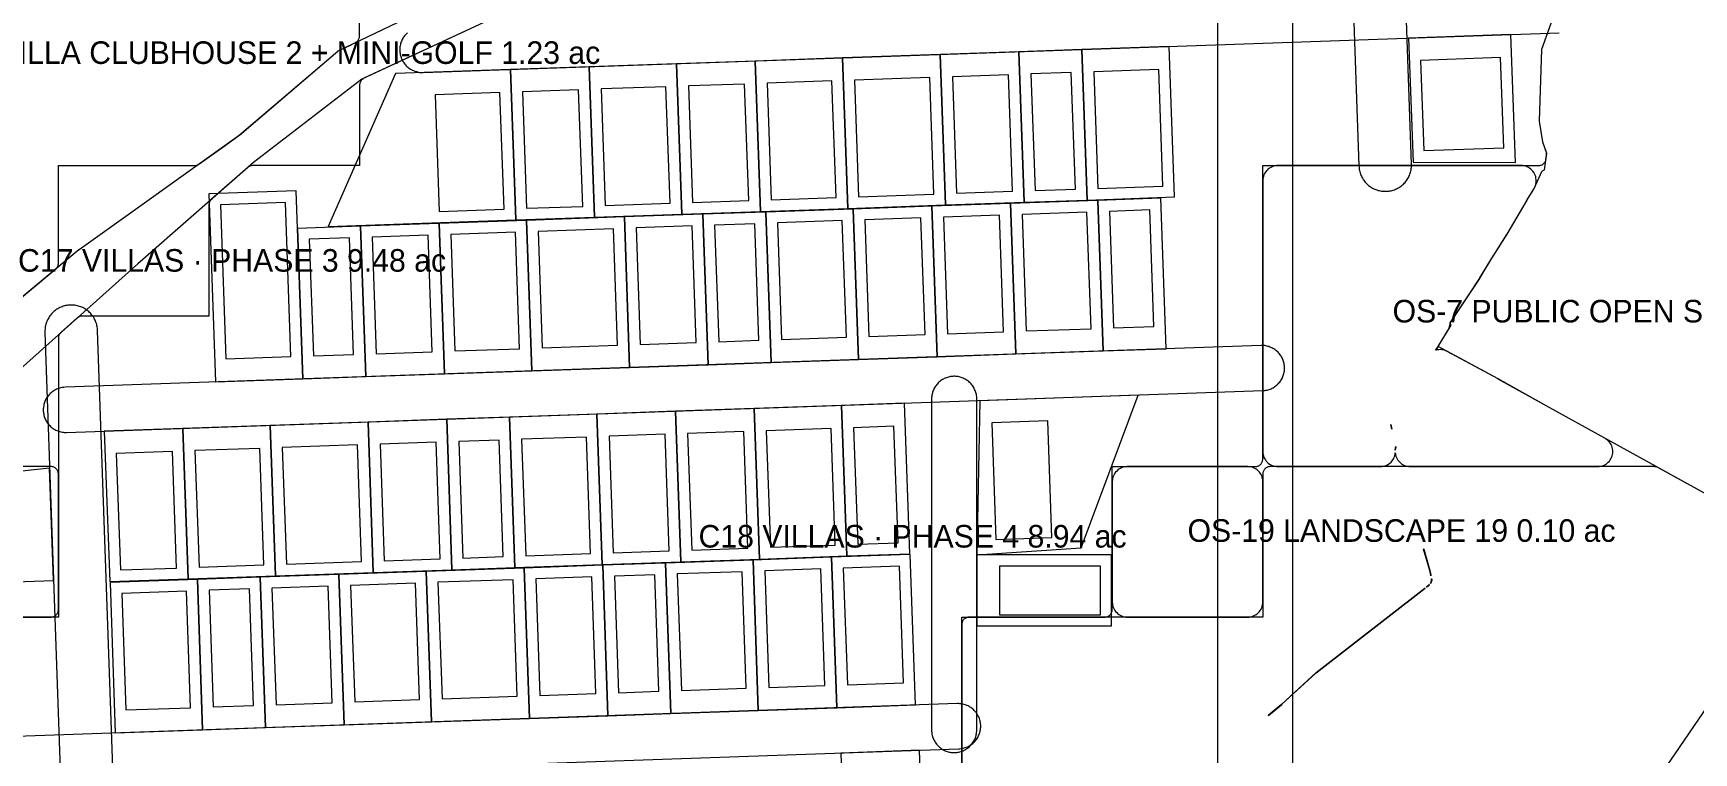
# Model space of a CAD drawing. Extents: x 32 to 940, y -21 to 684.
# Drawn here: x 516.7 to 737.3, y 172 to 267.6 of the extents above; entities that cross this region are included whole.
import ezdxf

# ---------------------------------------------------------------- set-up
doc = ezdxf.new("R2010")
doc.units = 0
for name, color, linetype, lineweight in [('BUILDING-APARTMENTS', 1, 'Continuous', 0), ('GREEN-LANDSCAPE', 3, 'Continuous', 0), ('GREEN-RC', 3, 'Continuous', 0), ('PLOT', 4, 'Continuous', 0), ('ROAD-PRIMARY', 1, 'Continuous', 0), ('ROAD-SECONDARY', 1, 'Continuous', 0), ('ROAD-TERTIARY', 7, 'Continuous', 0), ('SITE-BOUNDARY', 7, 'Continuous', 0), ('TEXT-ZONE', 7, 'Continuous', 0), ('VILLA-HOUSE', 7, 'Continuous', 0), ('ZONE-APARTMENTS', 1, 'Continuous', 0), ('ZONE-CLUBHOUSE', 4, 'Continuous', 0), ('ZONE-VILLAS', 2, 'Continuous', 0)]:
    doc.layers.add(name, color=color, linetype=linetype, lineweight=lineweight)

msp = doc.modelspace()

# ---------------------------------------------------------------- linework, layer by layer
at = {"layer": 'BUILDING-APARTMENTS'}
msp.add_lwpolyline([(768.16, 135.67), (728.58, 162.74), (746.62, 189.13), (786.2, 162.06)], close=True, dxfattribs=at)
at = {"layer": 'GREEN-LANDSCAPE'}
msp.add_lwpolyline([(660, 192), (660.01, 191.8), (660.04, 191.61), (660.09, 191.42), (660.15, 191.23), (660.24, 191.06), (660.34, 190.89), (660.45, 190.73), (660.59, 190.59), (660.73, 190.45), (660.89, 190.34), (661.06, 190.24), (661.23, 190.15), (661.42, 190.09), (661.61, 190.04), (661.8, 190.01), (662, 190), (678, 190), (678.2, 190.01), (678.39, 190.04), (678.58, 190.09), (678.77, 190.15), (678.94, 190.24), (679.11, 190.34), (679.27, 190.45), (679.41, 190.59), (679.55, 190.73), (679.66, 190.89), (679.76, 191.06), (679.85, 191.23), (679.91, 191.42), (679.96, 191.61), (679.99, 191.8), (680, 192), (680, 208), (679.99, 208.2), (679.96, 208.39), (679.91, 208.58), (679.85, 208.77), (679.76, 208.94), (679.66, 209.11), (679.55, 209.27), (679.41, 209.41), (679.27, 209.55), (679.11, 209.66), (678.94, 209.76), (678.77, 209.85), (678.58, 209.91), (678.39, 209.96), (678.2, 209.99), (678, 210), (662, 210), (661.8, 209.99), (661.61, 209.96), (661.42, 209.91), (661.23, 209.85), (661.06, 209.76), (660.89, 209.66), (660.73, 209.55), (660.59, 209.41), (660.45, 209.27), (660.34, 209.11), (660.24, 208.94), (660.15, 208.77), (660.09, 208.58), (660.04, 208.39), (660.01, 208.2), (660, 208)], close=True, dxfattribs=at)
at = {"layer": 'GREEN-RC'}
for points in [[(680, 212), (680.01, 211.8), (680.04, 211.61), (680.09, 211.42), (680.15, 211.23), (680.24, 211.06), (680.34, 210.89), (680.45, 210.73), (680.59, 210.59), (680.73, 210.45), (680.89, 210.34), (681.06, 210.24), (681.23, 210.15), (681.42, 210.09), (681.61, 210.04), (681.8, 210.01), (682, 210), (695.61, 210), (695.81, 210.01), (696.01, 210.04), (696.2, 210.09), (696.39, 210.16), (696.57, 210.24), (696.74, 210.35), (696.89, 210.46), (697.04, 210.6), (697.17, 210.75), (697.29, 210.91), (697.39, 211.08), (697.47, 211.26), (697.53, 211.45), (697.58, 211.64), (697.6, 211.82), (697.61, 211.76), (697.64, 211.57), (697.69, 211.38), (697.76, 211.2), (697.84, 211.03), (697.94, 210.87), (698.06, 210.71), (698.19, 210.57), (698.34, 210.44), (698.49, 210.33), (698.66, 210.23), (698.84, 210.15), (699.02, 210.08), (699.21, 210.04), (699.4, 210.01), (699.59, 210), (724.49, 210), (724.69, 210.01), (724.88, 210.04), (725.07, 210.09), (725.26, 210.15), (725.43, 210.23), (725.6, 210.33), (725.76, 210.45), (725.9, 210.58), (726.04, 210.72), (726.15, 210.88), (726.25, 211.05), (726.34, 211.22), (726.4, 211.41), (726.45, 211.6), (726.48, 211.79), (726.49, 211.98), (726.49, 212.18), (726.46, 212.37), (726.41, 212.56), (726.35, 212.75), (726.27, 212.92), (726.17, 213.09), (726.06, 213.25), (725.93, 213.4), (725.78, 213.53), (725.63, 213.65), (725.46, 213.75), (725.43, 213.77), (717.74, 218.02), (717.74, 218.02), (717.74, 218.02), (711.27, 221.63), (711.25, 221.64), (704.51, 225.3), (704.33, 225.39), (704.15, 225.45), (703.96, 225.5), (703.77, 225.53), (703.57, 225.54), (703.38, 225.53), (703.18, 225.51), (702.99, 225.46), (702.98, 225.46), (703, 225.5), (702.98, 225.45), (703, 225.5), (703.29, 225.96), (703.29, 225.96), (704.59, 228.09), (704.68, 228.26), (704.75, 228.43), (704.81, 228.6), (704.85, 228.78), (704.88, 228.96), (704.88, 229), (704.88, 229.06), (704.88, 229.07), (704.89, 229.08), (704.9, 229.1), (708.81, 235.01), (708.85, 235.08), (710.65, 238.05), (710.66, 238.05), (710.66, 238.05), (710.66, 238.05), (710.67, 238.07), (710.67, 238.07), (710.67, 238.08), (710.68, 238.08), (712.43, 240.83), (712.46, 240.9), (715.11, 245.41), (715.11, 245.42), (715.11, 245.42), (715.11, 245.42), (715.12, 245.44), (715.13, 245.44), (715.13, 245.44), (715.13, 245.44), (715.93, 246.75), (716.04, 246.96), (716.13, 247.16), (716.21, 247.34), (716.27, 247.54), (716.3, 247.73), (716.32, 247.93), (716.32, 248.13), (716.29, 248.33), (716.25, 248.53), (716.19, 248.72), (716.1, 248.9), (716.01, 249.08), (715.89, 249.24), (715.76, 249.39), (715.61, 249.53), (715.45, 249.65), (715.28, 249.75), (715.1, 249.84), (714.91, 249.91), (714.72, 249.96), (714.52, 249.99), (714.32, 250), (682, 250), (681.8, 249.99), (681.61, 249.96), (681.42, 249.91), (681.23, 249.85), (681.06, 249.76), (680.89, 249.66), (680.73, 249.55), (680.59, 249.41), (680.45, 249.27), (680.34, 249.11), (680.24, 248.94), (680.15, 248.77), (680.09, 248.58), (680.04, 248.39), (680.01, 248.2), (680, 248)], [(697.02, 215.59), (697.12, 214.99), (697.12, 214.99), (697.02, 215.59)], [(697.12, 214.96), (697.13, 214.96), (697.12, 214.96)], [(697.6, 212.21), (697.6, 212.21), (697.6, 212.23), (697.67, 212.6), (697.67, 212.65), (697.67, 212.65), (697.62, 212.34), (697.6, 212.18), (697.6, 212.21), (697.6, 212.23)]]:
    msp.add_lwpolyline(points, close=True, dxfattribs=at)
at = {"layer": 'PLOT'}
for points in [[(699.37, 266.93), (699.99, 250.44), (713.57, 250.41), (712.97, 267.4)], [(637.15, 264.75), (624.16, 264.3), (624.85, 244.31), (637.85, 244.77)], [(647.6, 265.12), (637.15, 264.75), (637.85, 244.77), (648.3, 245.13)], [(655.96, 265.41), (647.6, 265.12), (648.3, 245.13), (656.65, 245.42)], [(667.56, 265.81), (655.96, 265.41), (656.65, 245.42), (668.26, 245.83)], [(580.05, 262.76), (564.77, 262.23), (555.83, 241.9), (580.75, 242.77)], [(590.5, 263.12), (580.05, 262.76), (580.75, 242.77), (591.2, 243.14)], [(602.11, 263.53), (590.5, 263.12), (591.2, 243.14), (602.8, 243.54)], [(612.55, 263.89), (602.11, 263.53), (602.8, 243.54), (613.25, 243.91)], [(624.16, 264.3), (612.55, 263.89), (613.25, 243.91), (624.85, 244.31)], [(540.87, 221.26), (552.47, 221.66), (551.6, 246.65), (539.99, 246.24)], [(636.73, 224.6), (647.17, 224.97), (646.48, 244.96), (636.03, 244.59)], [(647.17, 224.97), (658.78, 225.37), (658.08, 245.36), (646.48, 244.96)], [(658.78, 225.37), (667.14, 225.67), (666.44, 245.65), (658.08, 245.36)], [(571.27, 222.32), (582.88, 222.72), (582.18, 242.71), (570.57, 242.31)], [(582.88, 222.72), (595.88, 223.18), (595.18, 243.17), (582.18, 242.71)], [(595.88, 223.18), (606.32, 223.54), (605.62, 243.53), (595.18, 243.17)], [(606.32, 223.54), (614.68, 223.83), (613.98, 243.82), (605.62, 243.53)], [(614.68, 223.83), (626.28, 224.24), (625.59, 244.23), (613.98, 243.82)], [(626.28, 224.24), (636.73, 224.6), (636.03, 244.59), (625.59, 244.23)], [(552.47, 221.66), (560.83, 221.95), (560.13, 241.94), (551.77, 241.65)], [(560.83, 221.95), (571.27, 222.32), (570.57, 242.31), (560.13, 241.94)], [(632.39, 218.41), (624.04, 218.12), (624.74, 198.13), (633.09, 198.42)], [(642.02, 198.27), (655.89, 199.22), (663.46, 219.49), (642.39, 218.76)], [(571.58, 216.29), (561.14, 215.92), (561.83, 195.93), (572.28, 196.3)], [(579.94, 216.58), (571.58, 216.29), (572.28, 196.3), (580.63, 196.59)], [(591.54, 216.98), (579.94, 216.58), (580.63, 196.59), (592.24, 196.99)], [(601.99, 217.35), (591.54, 216.98), (592.24, 196.99), (602.69, 197.36)], [(612.43, 217.71), (601.99, 217.35), (602.69, 197.36), (613.13, 197.72)], [(624.04, 218.12), (612.43, 217.71), (613.13, 197.72), (624.74, 198.13)], [(526.09, 214.7), (526.83, 194.71), (537.23, 195.07), (536.53, 215.06)], [(548.14, 215.47), (536.53, 215.06), (537.23, 195.07), (548.83, 195.48)], [(561.14, 215.92), (548.14, 215.47), (548.83, 195.48), (561.83, 195.93)], [(519.34, 194.87), (518.82, 209.81), (496.89, 207.39), (484.86, 193.66)], [(569.57, 176.08), (582.57, 176.53), (581.87, 196.52), (568.87, 196.07)], [(582.57, 176.53), (593.01, 176.9), (592.32, 196.89), (581.87, 196.52)], [(593.01, 176.9), (601.37, 177.19), (600.67, 197.18), (592.32, 196.89)], [(601.37, 177.19), (612.98, 177.6), (612.28, 197.58), (600.67, 197.18)], [(612.98, 177.6), (623.42, 177.96), (622.72, 197.95), (612.28, 197.58)], [(623.42, 177.96), (633.87, 178.33), (633.17, 198.31), (622.72, 197.95)], [(642.02, 198.27), (642.02, 188.82), (659.92, 188.82), (659.92, 198.27)], [(527.56, 174.61), (539.16, 175.02), (538.46, 195.01), (526.86, 194.6)], [(539.16, 175.02), (547.52, 175.31), (546.82, 195.3), (538.46, 195.01)], [(547.52, 175.31), (557.96, 175.68), (557.27, 195.66), (546.82, 195.3)], [(557.96, 175.68), (569.57, 176.08), (568.87, 196.07), (557.27, 195.66)], [(634.37, 172.3), (623.93, 171.93), (624.7, 149.95), (635.14, 150.31)]]:
    msp.add_lwpolyline(points, close=True, dxfattribs=at)
at = {"layer": 'ROAD-PRIMARY'}
for points in [[(674, 311), (674, 161.07)], [(684, 160.93), (684, 311)]]:
    msp.add_lwpolyline(points, dxfattribs=at)
at = {"layer": 'ROAD-SECONDARY'}
for points in [[(687.88, 389.87), (692.77, 249.96), (692.78, 249.8), (692.79, 249.64), (692.82, 249.49), (692.85, 249.33), (692.88, 249.18), (692.93, 249.03), (692.98, 248.88), (693.04, 248.73), (693.1, 248.59), (693.17, 248.44), (693.25, 248.31), (693.33, 248.17), (693.42, 248.04), (693.51, 247.92), (693.61, 247.8), (693.72, 247.68), (693.83, 247.57), (693.94, 247.46), (694.06, 247.36), (694.19, 247.26), (694.32, 247.17), (694.45, 247.09), (694.59, 247.01), (694.73, 246.93), (694.87, 246.87), (695.01, 246.81), (695.16, 246.76), (695.31, 246.71), (695.47, 246.67), (695.62, 246.64), (695.78, 246.61), (695.93, 246.59), (696.09, 246.58), (696.25, 246.58), (696.4, 246.58), (696.56, 246.59), (696.72, 246.61), (696.87, 246.63), (697.03, 246.66), (697.18, 246.7), (697.33, 246.74), (697.48, 246.79), (697.63, 246.85), (697.77, 246.92), (697.91, 246.99), (698.05, 247.06), (698.18, 247.15), (698.31, 247.24), (698.44, 247.33), (698.56, 247.43), (698.68, 247.54), (698.79, 247.65), (698.89, 247.76), (699, 247.89), (699.09, 248.01), (699.18, 248.14), (699.27, 248.27), (699.35, 248.41), (699.42, 248.55), (699.48, 248.69), (699.54, 248.84), (699.59, 248.99), (699.64, 249.14), (699.68, 249.29), (699.71, 249.45), (699.73, 249.6), (699.75, 249.76), (699.76, 249.91), (699.77, 250.07), (699.76, 250.2), (694.88, 390.11)], [(531.21, 56.2), (525.2, 228.09), (525.2, 228.25), (525.18, 228.41), (525.16, 228.56), (525.12, 228.72), (525.09, 228.87), (525.04, 229.02), (524.99, 229.17), (524.94, 229.32), (524.87, 229.46), (524.8, 229.6), (524.73, 229.74), (524.64, 229.88), (524.55, 230.01), (524.46, 230.13), (524.36, 230.25), (524.25, 230.37), (524.14, 230.48), (524.03, 230.59), (523.91, 230.69), (523.78, 230.79), (523.66, 230.88), (523.52, 230.96), (523.39, 231.04), (523.25, 231.12), (523.1, 231.18), (522.96, 231.24), (522.81, 231.29), (522.66, 231.34), (522.51, 231.38), (522.35, 231.41), (522.2, 231.44), (522.04, 231.46), (521.88, 231.47), (521.73, 231.47), (521.57, 231.47), (521.41, 231.46), (521.25, 231.44), (521.1, 231.42), (520.95, 231.39), (520.79, 231.35), (520.64, 231.31), (520.49, 231.25), (520.35, 231.2), (520.2, 231.13), (520.06, 231.06), (519.92, 230.98), (519.79, 230.9), (519.66, 230.81), (519.53, 230.72), (519.41, 230.62), (519.3, 230.51), (519.18, 230.4), (519.08, 230.28), (518.98, 230.16), (518.88, 230.04), (518.79, 229.91), (518.71, 229.78), (518.63, 229.64), (518.56, 229.5), (518.49, 229.36), (518.43, 229.21), (518.38, 229.06), (518.33, 228.91), (518.29, 228.76), (518.26, 228.6), (518.24, 228.45), (518.22, 228.29), (518.21, 228.13), (518.21, 227.98), (518.21, 227.85), (524.21, 55.95)]]:
    msp.add_lwpolyline(points, dxfattribs=at)
at = {"layer": 'ROAD-TERTIARY'}
for points in [[(566.39, 267.65), (566.28, 267.55), (566.18, 267.45), (566.08, 267.34), (565.99, 267.23), (565.9, 267.12), (565.82, 267), (565.75, 266.88), (565.68, 266.75), (565.61, 266.62), (565.56, 266.49), (565.51, 266.35), (565.46, 266.21), (565.43, 266.07), (565.4, 265.93), (565.37, 265.79), (565.36, 265.65), (565.35, 265.5), (565.34, 265.36), (565.35, 265.21), (565.36, 265.07), (565.38, 264.93), (565.4, 264.78), (565.43, 264.64), (565.47, 264.5), (565.52, 264.37), (565.57, 264.23), (565.63, 264.1), (565.69, 263.97), (565.76, 263.84), (565.84, 263.72), (565.92, 263.6), (566.01, 263.49), (566.1, 263.38), (566.2, 263.27), (566.3, 263.17), (566.41, 263.08), (566.52, 262.99), (566.64, 262.9), (566.76, 262.82), (566.89, 262.75), (567.01, 262.68), (567.15, 262.62), (567.28, 262.57), (567.42, 262.52), (567.55, 262.48), (567.7, 262.44), (567.84, 262.42), (567.98, 262.39), (568.12, 262.38), (568.27, 262.37), (568.41, 262.37), (568.45, 262.37), (719.36, 267.64)], [(414.76, 164.65), (639.63, 172.5), (639.77, 172.51), (639.91, 172.53), (640.06, 172.55), (640.2, 172.58), (640.34, 172.61), (640.48, 172.66), (640.61, 172.71), (640.75, 172.76), (640.88, 172.82), (641, 172.89), (641.13, 172.97), (641.25, 173.05), (641.36, 173.13), (641.48, 173.22), (641.58, 173.32), (641.69, 173.42), (641.78, 173.53), (641.88, 173.64), (641.96, 173.75), (642.04, 173.88), (642.12, 174), (642.19, 174.12), (642.25, 174.25), (642.31, 174.39), (642.36, 174.52), (642.4, 174.66), (642.44, 174.8), (642.47, 174.94), (642.49, 175.08), (642.51, 175.23), (642.52, 175.37), (642.52, 175.52), (642.52, 175.66), (642.51, 175.8), (642.49, 175.95), (642.47, 176.09), (642.43, 176.23), (642.39, 176.37), (642.35, 176.51), (642.3, 176.64), (642.24, 176.77), (642.17, 176.9), (642.11, 177.03), (642.03, 177.15), (641.95, 177.27), (641.86, 177.38), (641.76, 177.5), (641.67, 177.6), (641.56, 177.7), (641.45, 177.8), (641.34, 177.89), (641.22, 177.97), (641.1, 178.05), (640.98, 178.12), (640.85, 178.19), (640.72, 178.25), (640.59, 178.31), (640.45, 178.35), (640.31, 178.4), (640.17, 178.43), (640.03, 178.46), (639.89, 178.48), (639.74, 178.49), (639.6, 178.5), (639.45, 178.5), (639.42, 178.5), (414.56, 170.65)]]:
    msp.add_lwpolyline(points, dxfattribs=at)
for points in [[(521.09, 214.54), (679.99, 220.09), (680.13, 220.1), (680.28, 220.12), (680.42, 220.14), (680.56, 220.17), (680.7, 220.2), (680.84, 220.25), (680.98, 220.29), (681.11, 220.35), (681.24, 220.41), (681.37, 220.48), (681.49, 220.56), (681.61, 220.63), (681.73, 220.72), (681.84, 220.81), (681.95, 220.91), (682.05, 221.01), (682.15, 221.12), (682.24, 221.23), (682.33, 221.34), (682.41, 221.46), (682.48, 221.59), (682.55, 221.71), (682.62, 221.84), (682.67, 221.97), (682.72, 222.11), (682.77, 222.25), (682.8, 222.39), (682.83, 222.53), (682.86, 222.67), (682.87, 222.81), (682.88, 222.96), (682.89, 223.1), (682.88, 223.25), (682.87, 223.39), (682.85, 223.53), (682.83, 223.68), (682.8, 223.82), (682.76, 223.96), (682.71, 224.09), (682.66, 224.23), (682.6, 224.36), (682.54, 224.49), (682.47, 224.62), (682.39, 224.74), (682.31, 224.86), (682.22, 224.97), (682.13, 225.08), (682.03, 225.19), (681.92, 225.29), (681.82, 225.38), (681.7, 225.47), (681.59, 225.56), (681.47, 225.64), (681.34, 225.71), (681.21, 225.78), (681.08, 225.84), (680.95, 225.89), (680.81, 225.94), (680.67, 225.98), (680.53, 226.02), (680.39, 226.05), (680.25, 226.07), (680.11, 226.08), (679.96, 226.09), (679.82, 226.09), (679.78, 226.09), (520.88, 220.54), (520.73, 220.53), (520.59, 220.51), (520.45, 220.49), (520.31, 220.46), (520.17, 220.43), (520.03, 220.38), (519.89, 220.34), (519.76, 220.28), (519.63, 220.22), (519.5, 220.15), (519.38, 220.07), (519.26, 219.99), (519.14, 219.91), (519.03, 219.82), (518.92, 219.72), (518.82, 219.62), (518.72, 219.51), (518.63, 219.4), (518.54, 219.29), (518.46, 219.17), (518.39, 219.04), (518.32, 218.92), (518.25, 218.79), (518.2, 218.65), (518.15, 218.52), (518.1, 218.38), (518.07, 218.24), (518.04, 218.1), (518.01, 217.96), (518, 217.81), (517.99, 217.67), (517.98, 217.53), (517.99, 217.38), (518, 217.24), (518.02, 217.09), (518.04, 216.95), (518.07, 216.81), (518.11, 216.67), (518.16, 216.53), (518.21, 216.4), (518.27, 216.27), (518.33, 216.14), (518.4, 216.01), (518.48, 215.89), (518.56, 215.77), (518.65, 215.66), (518.74, 215.55), (518.84, 215.44), (518.94, 215.34), (519.05, 215.24), (519.16, 215.15), (519.28, 215.07), (519.4, 214.99), (519.53, 214.92), (519.65, 214.85), (519.79, 214.79), (519.92, 214.74), (520.06, 214.69), (520.2, 214.65), (520.34, 214.61), (520.48, 214.58), (520.62, 214.56), (520.76, 214.55), (520.91, 214.54), (521.05, 214.54)], [(639.2, 172.01), (639.34, 172.02), (639.49, 172.04), (639.63, 172.07), (639.77, 172.1), (639.91, 172.14), (640.04, 172.19), (640.18, 172.24), (640.31, 172.3), (640.44, 172.37), (640.56, 172.44), (640.68, 172.52), (640.8, 172.6), (640.91, 172.69), (641.02, 172.78), (641.13, 172.88), (641.23, 172.99), (641.32, 173.1), (641.41, 173.21), (641.49, 173.33), (641.57, 173.45), (641.64, 173.58), (641.71, 173.71), (641.77, 173.84), (641.82, 173.97), (641.87, 174.11), (641.9, 174.25), (641.94, 174.39), (641.96, 174.53), (641.98, 174.68), (642, 174.82), (642, 174.96), (642, 219), (642, 219.14), (641.99, 219.29), (641.97, 219.43), (641.95, 219.57), (641.91, 219.72), (641.88, 219.85), (641.83, 219.99), (641.78, 220.13), (641.72, 220.26), (641.66, 220.39), (641.59, 220.52), (641.51, 220.64), (641.43, 220.76), (641.34, 220.87), (641.25, 220.98), (641.15, 221.09), (641.05, 221.19), (640.94, 221.29), (640.83, 221.38), (640.71, 221.46), (640.59, 221.54), (640.47, 221.62), (640.34, 221.68), (640.21, 221.75), (640.08, 221.8), (639.94, 221.85), (639.8, 221.89), (639.66, 221.93), (639.52, 221.95), (639.38, 221.98), (639.23, 221.99), (639.09, 222), (638.95, 222), (638.8, 221.99), (638.66, 221.98), (638.51, 221.96), (638.37, 221.93), (638.23, 221.9), (638.09, 221.86), (637.96, 221.81), (637.82, 221.76), (637.69, 221.7), (637.56, 221.63), (637.44, 221.56), (637.32, 221.48), (637.2, 221.4), (637.09, 221.31), (636.98, 221.22), (636.87, 221.12), (636.77, 221.01), (636.68, 220.9), (636.59, 220.79), (636.51, 220.67), (636.43, 220.55), (636.36, 220.42), (636.29, 220.29), (636.23, 220.16), (636.18, 220.03), (636.13, 219.89), (636.1, 219.75), (636.06, 219.61), (636.04, 219.47), (636.02, 219.32), (636, 219.18), (636, 219.04), (636, 175), (636, 174.86), (636.01, 174.71), (636.03, 174.57), (636.05, 174.43), (636.09, 174.28), (636.12, 174.15), (636.17, 174.01), (636.22, 173.87), (636.28, 173.74), (636.34, 173.61), (636.41, 173.48), (636.49, 173.36), (636.57, 173.24), (636.66, 173.13), (636.75, 173.02), (636.85, 172.91), (636.95, 172.81), (637.06, 172.71), (637.17, 172.62), (637.29, 172.54), (637.41, 172.46), (637.53, 172.38), (637.66, 172.32), (637.79, 172.25), (637.92, 172.2), (638.06, 172.15), (638.2, 172.11), (638.34, 172.07), (638.48, 172.05), (638.62, 172.02), (638.77, 172.01), (638.91, 172), (639.05, 172)]]:
    msp.add_lwpolyline(points, close=True, dxfattribs=at)
at = {"layer": 'SITE-BOUNDARY'}
for points in [[(742.03, 204.6), (717.74, 218.02), (717.74, 218.02), (711.26, 221.64), (703.29, 225.96), (702.98, 225.45), (703.29, 225.96), (705.02, 228.79), (704.88, 229.07), (704.89, 229.08), (708.83, 235.04), (710.66, 238.05), (710.67, 238.06), (710.67, 238.08), (712.45, 240.87), (715.11, 245.42), (715.12, 245.43), (715.13, 245.44), (715.99, 246.85), (717.13, 249.3), (717.13, 249.31), (717.13, 249.31), (717.14, 249.31), (717.43, 249.44), (717.72, 251.62), (717.19, 253.13), (717.19, 253.14), (717.19, 253.14), (717.19, 253.16), (716.76, 255.92), (716.76, 255.93), (716.76, 255.94), (716.76, 255.95), (717.06, 265.43), (717.07, 265.43), (717.07, 265.44), (717.07, 265.45), (723.83, 284.43)], [(471.93, 196.56), (522.73, 238.83), (522.74, 238.84), (522.76, 238.85), (544.01, 254.02), (557.13, 265.22), (557.14, 265.23), (557.15, 265.24), (559.21, 266.22), (574.88, 273.76)], [(577.17, 269.31), (560.32, 261.48), (545.91, 250.41), (537.28, 242.85), (531.21, 237.53), (530.56, 236.96), (525.04, 232.04), (525.04, 232.04), (504.83, 213.96)]]:
    msp.add_lwpolyline(points, dxfattribs=at)
for points in [[(697.02, 215.59), (697.12, 214.99), (697.12, 214.99), (697.02, 215.59)], [(697.12, 214.96), (697.13, 214.96), (697.12, 214.96)], [(697.6, 212.21), (697.6, 212.21), (697.67, 212.65), (697.67, 212.65)], [(701.36, 199.03), (701.36, 199.03), (702.2, 196.19), (702.2, 196.19)], [(701.75, 193.98), (702.1, 194.27), (702.1, 194.27)], [(702.12, 194.29), (702.12, 194.29), (702.12, 194.29)], [(702.2, 196.17), (702.2, 196.17), (702.27, 195.82), (702.27, 195.82)], [(702.28, 195.79), (702.28, 195.79), (702.32, 195.48), (702.32, 195.48)], [(702.31, 194.53), (702.44, 194.91), (702.44, 194.91), (702.31, 194.53)], [(702.43, 195.07), (702.44, 194.94), (702.44, 194.94)], [(687.08, 182.6), (687.08, 182.6), (701.59, 193.86), (701.59, 193.86)], [(682.53, 178.41), (687.06, 182.58), (687.06, 182.58), (682.53, 178.41)], [(680.74, 176.93), (682.51, 178.39), (682.51, 178.39), (680.74, 176.93)]]:
    msp.add_lwpolyline(points, close=True, dxfattribs=at)
at = {"layer": 'VILLA-HOUSE'}
for points in [[(666.17, 262.76), (657.56, 262.46), (658.1, 246.97), (666.71, 247.27)], [(711.58, 264.35), (700.97, 263.98), (701.39, 251.99), (712, 252.36)], [(600.71, 260.48), (592.1, 260.18), (592.64, 244.69), (601.25, 244.99)], [(611.16, 260.84), (603.71, 260.58), (604.25, 245.09), (611.7, 245.35)], [(622.76, 261.25), (614.15, 260.95), (614.7, 245.46), (623.3, 245.76)], [(635.76, 261.7), (625.76, 261.35), (626.3, 245.86), (636.3, 246.21)], [(646.21, 262.07), (638.76, 261.81), (639.3, 246.32), (646.75, 246.58)], [(654.56, 262.36), (649.2, 262.17), (649.74, 246.68), (655.1, 246.87)], [(578.66, 259.71), (570.05, 259.41), (570.59, 243.92), (579.2, 244.22)], [(589.1, 260.07), (581.66, 259.81), (582.2, 244.32), (589.65, 244.58)], [(542.26, 224.31), (550.87, 224.61), (550.15, 245.09), (541.54, 244.79)], [(616.07, 226.88), (624.68, 227.18), (624.14, 242.68), (615.53, 242.37)], [(627.68, 227.29), (635.13, 227.55), (634.59, 243.04), (627.14, 242.78)], [(638.12, 227.65), (645.57, 227.91), (645.03, 243.4), (637.58, 243.14)], [(648.57, 228.02), (657.18, 228.32), (656.64, 243.81), (648.03, 243.51)], [(660.18, 228.42), (665.53, 228.61), (664.99, 244.1), (659.63, 243.91)], [(562.22, 225), (569.67, 225.26), (569.13, 240.75), (561.68, 240.49)], [(572.67, 225.37), (581.27, 225.67), (580.73, 241.16), (572.13, 240.86)], [(584.27, 225.77), (594.27, 226.12), (593.73, 241.61), (583.73, 241.26)], [(597.27, 226.23), (604.72, 226.49), (604.18, 241.98), (596.73, 241.72)], [(607.72, 226.59), (613.07, 226.78), (612.53, 242.27), (607.18, 242.08)], [(553.87, 224.71), (559.22, 224.9), (558.68, 240.39), (553.32, 240.2)], [(600.59, 214.3), (593.15, 214.04), (593.69, 198.55), (601.13, 198.81)], [(611.04, 214.66), (603.59, 214.4), (604.13, 198.91), (611.58, 199.17)], [(622.64, 215.07), (614.04, 214.77), (614.58, 199.28), (623.19, 199.58)], [(631, 215.36), (625.64, 215.17), (626.18, 199.68), (631.54, 199.87)], [(651.44, 216.07), (643.99, 215.81), (644.53, 200.32), (651.98, 200.58)], [(535.14, 212.01), (527.69, 211.75), (528.23, 196.26), (535.68, 196.52)], [(546.74, 212.42), (538.13, 212.12), (538.68, 196.62), (547.28, 196.93)], [(559.74, 212.87), (549.74, 212.52), (550.28, 197.03), (560.28, 197.38)], [(570.19, 213.23), (562.74, 212.97), (563.28, 197.48), (570.73, 197.74)], [(578.54, 213.53), (573.18, 213.34), (573.73, 197.85), (579.08, 198.04)], [(590.15, 213.93), (581.54, 213.63), (582.08, 198.14), (590.69, 198.44)], [(614.37, 180.65), (621.82, 180.91), (621.28, 196.4), (613.83, 196.14)], [(624.81, 181.01), (632.26, 181.27), (631.72, 196.76), (624.27, 196.5)], [(645.02, 196.77), (645.02, 190.32), (658.42, 190.32), (658.42, 196.77)], [(559.36, 178.73), (567.97, 179.03), (567.42, 194.52), (558.82, 194.22)], [(570.96, 179.13), (580.96, 179.48), (580.42, 194.97), (570.42, 194.62)], [(583.96, 179.58), (591.41, 179.84), (590.87, 195.34), (583.42, 195.08)], [(594.41, 179.95), (599.77, 180.14), (599.22, 195.63), (593.87, 195.44)], [(602.76, 180.24), (611.37, 180.54), (610.83, 196.03), (602.22, 195.73)], [(528.95, 177.66), (537.56, 177.96), (537.02, 193.45), (528.41, 193.15)], [(540.56, 178.07), (545.91, 178.26), (545.37, 193.75), (540.02, 193.56)], [(548.91, 178.36), (556.36, 178.62), (555.82, 194.11), (548.37, 193.85)]]:
    msp.add_lwpolyline(points, close=True, dxfattribs=at)
at = {"layer": 'ZONE-APARTMENTS'}
msp.add_lwpolyline([(739.48, 206.01), (734.63, 208.69), (732.48, 209.88), (732.39, 209.92), (732.29, 209.95), (732.19, 209.98), (732.09, 209.99), (731.99, 210), (681, 210), (680.9, 210), (680.8, 209.98), (680.71, 209.96), (680.62, 209.92), (680.53, 209.88), (680.44, 209.83), (680.37, 209.77), (680.29, 209.71), (680.23, 209.63), (680.17, 209.56), (680.12, 209.47), (680.08, 209.38), (680.04, 209.29), (680.02, 209.2), (680, 209.1), (680, 209), (680, 190.02), (680, 190), (679.98, 190), (641, 190), (640.9, 190), (640.8, 189.98), (640.71, 189.96), (640.62, 189.92), (640.53, 189.88), (640.44, 189.83), (640.37, 189.77), (640.29, 189.71), (640.23, 189.63), (640.17, 189.56), (640.12, 189.47), (640.08, 189.38), (640.04, 189.29), (640.02, 189.2), (640, 189.1), (640, 189), (640, 156.69)], dxfattribs=at)
for points in [[(701.36, 199.03), (701.36, 199.03), (701.37, 199.01), (702.19, 196.21), (702.2, 196.19), (702.2, 196.19), (702.19, 196.21), (702.2, 196.18), (702.21, 196.15), (702.2, 196.17), (702.2, 196.17), (702.21, 196.15), (702.24, 195.98), (702.27, 195.83), (702.27, 195.82), (702.27, 195.82), (702.27, 195.83), (702.21, 196.13), (702.19, 196.23), (702.15, 196.35), (701.37, 199.01)], [(701.75, 193.98), (701.77, 194), (701.91, 194.11), (702.04, 194.22), (702.12, 194.29), (702.13, 194.3), (702.12, 194.29), (702.12, 194.29), (702.11, 194.28), (702.11, 194.28), (702.09, 194.26), (702.09, 194.26), (702.1, 194.27), (702.1, 194.27), (702.09, 194.26), (701.91, 194.11), (701.77, 194)], [(702.12, 194.29), (702.12, 194.29), (702.12, 194.29)], [(702.27, 194.48), (702.29, 194.52), (702.33, 194.6), (702.37, 194.69), (702.38, 194.73), (702.4, 194.82), (702.42, 194.91), (702.43, 195), (702.42, 195.09), (702.43, 195.08), (702.43, 195.07), (702.44, 195.05), (702.43, 195.07), (702.44, 195.05), (702.44, 194.98), (702.44, 194.95), (702.44, 194.94), (702.44, 194.94), (702.44, 194.95), (702.44, 194.94), (702.43, 194.91), (702.43, 194.9), (702.43, 194.9), (702.44, 194.91), (702.44, 194.91), (702.43, 194.9), (702.38, 194.73), (702.32, 194.54), (702.31, 194.53), (702.31, 194.53), (702.32, 194.54), (702.31, 194.53), (702.3, 194.51)], [(702.28, 195.79), (702.28, 195.79), (702.28, 195.77), (702.3, 195.65), (702.32, 195.5), (702.32, 195.48), (702.32, 195.48), (702.28, 195.77)], [(680.74, 176.93), (680.76, 176.95), (682.5, 178.38), (682.54, 178.42), (687.04, 182.57), (687.06, 182.58), (687.06, 182.58), (687.04, 182.57), (687.07, 182.59), (687.08, 182.6), (687.09, 182.6), (687.08, 182.6), (687.08, 182.6), (687.09, 182.6), (694.88, 188.65), (701.57, 193.84), (701.59, 193.86), (701.59, 193.86), (701.57, 193.84), (687.1, 182.61), (687.04, 182.56), (684.71, 180.42), (682.54, 178.42), (682.53, 178.41), (682.53, 178.41), (682.54, 178.42), (682.52, 178.4), (682.52, 178.4), (682.51, 178.4), (682.5, 178.38), (682.51, 178.39), (682.51, 178.39), (682.5, 178.38), (680.76, 176.95), (680.74, 176.93)]]:
    msp.add_lwpolyline(points, close=True, dxfattribs=at)
at = {"layer": 'ZONE-CLUBHOUSE'}
msp.add_lwpolyline([(512.39, 230.23), (519.64, 236.26), (519.71, 236.33), (519.78, 236.4), (519.83, 236.48), (519.88, 236.56), (519.93, 236.65), (519.96, 236.74), (519.98, 236.83), (520, 236.93), (520, 237.03), (520, 249.98), (520, 250), (520.02, 250), (538.06, 250), (538.16, 250.01), (538.26, 250.02), (538.36, 250.05), (538.46, 250.08), (538.55, 250.13), (538.64, 250.19), (542.14, 252.68), (543.98, 254), (544.05, 254.05), (557.12, 265.22), (557.13, 265.22), (557.14, 265.23), (557.15, 265.24), (557.16, 265.25), (558.78, 266.01), (559.21, 266.22), (559.21, 266.22), (559.22, 266.22), (559.43, 266.33), (559.43, 266.33), (559.52, 266.37), (559.61, 266.43), (559.69, 266.5), (559.76, 266.57), (559.82, 266.65), (559.87, 266.74), (559.92, 266.83), (559.95, 266.93), (559.98, 267.02), (559.99, 267.12), (560, 267.23), (560, 289)], dxfattribs=at)
at = {"layer": 'ZONE-VILLAS'}
for points in [[(640, 155.88), (640, 189.98), (640, 190), (640.02, 190), (659, 190), (659.1, 190), (659.2, 190.02), (659.29, 190.04), (659.38, 190.08), (659.47, 190.12), (659.56, 190.17), (659.63, 190.23), (659.71, 190.29), (659.77, 190.37), (659.83, 190.44), (659.88, 190.53), (659.92, 190.62), (659.96, 190.71), (659.98, 190.8), (660, 190.9), (660, 191), (660, 209.98), (660, 210), (660.02, 210), (679, 210), (679.1, 210), (679.2, 210.02), (679.29, 210.04), (679.38, 210.08), (679.47, 210.12), (679.56, 210.17), (679.63, 210.23), (679.71, 210.29), (679.77, 210.37), (679.83, 210.44), (679.88, 210.53), (679.92, 210.62), (679.96, 210.71), (679.98, 210.8), (680, 210.9), (680, 211), (680, 249.98), (680, 250), (680.02, 250), (716.63, 250), (716.73, 250), (716.82, 250.02), (716.91, 250.04), (717, 250.07), (717.09, 250.11), (717.17, 250.16), (717.25, 250.22), (717.32, 250.28), (717.39, 250.35), (717.45, 250.42), (717.5, 250.5), (717.54, 250.59), (717.58, 250.68), (717.6, 250.77), (717.62, 250.86), (717.69, 251.38), (717.7, 251.47), (717.7, 251.57), (717.69, 251.66), (717.67, 251.75), (717.64, 251.85), (717.2, 253.12), (717.19, 253.13), (717.19, 253.14), (717.19, 253.14), (717.19, 253.16), (717.18, 253.17), (716.76, 255.91), (716.76, 255.92), (716.76, 255.93), (716.76, 255.94), (716.76, 255.95), (716.76, 255.96), (717.06, 265.41), (717.06, 265.43), (717.07, 265.43), (717.07, 265.44), (717.07, 265.45), (717.07, 265.46), (719.94, 273.51)], [(577.17, 269.31), (560.58, 261.6), (560.58, 261.6), (560.49, 261.56), (560.42, 261.5), (560.34, 261.44), (560.27, 261.38), (560.21, 261.31), (560.16, 261.23), (560.11, 261.15), (560.07, 261.06), (560.04, 260.97), (560.02, 260.88), (560, 260.79), (560, 260.69), (560, 250.02), (560, 250), (559.98, 250), (545.82, 250), (545.72, 249.99), (545.62, 249.98), (545.52, 249.95), (545.42, 249.92), (545.33, 249.87), (545.24, 249.82), (545.16, 249.75), (540.34, 245.53), (540.27, 245.46), (540.21, 245.39), (540.16, 245.31), (540.11, 245.23), (540.07, 245.15), (540.04, 245.06), (540.02, 244.97), (540, 244.87), (540, 244.78), (540, 230.02), (540, 230), (539.98, 230), (523.15, 230), (523.04, 229.99), (522.94, 229.98), (522.84, 229.95), (522.74, 229.91), (522.65, 229.87), (522.56, 229.81), (522.48, 229.75), (520.33, 227.83), (520.27, 227.76), (520.21, 227.69), (520.15, 227.61), (520.11, 227.53), (520.07, 227.45), (520.04, 227.36), (520.02, 227.27), (520, 227.17), (520, 227.08), (520, 190.02), (520, 190), (519.98, 190), (501, 190)], [(500.02, 190), (519, 190), (519.1, 190), (519.2, 190.02), (519.29, 190.04), (519.38, 190.08), (519.47, 190.12), (519.56, 190.17), (519.63, 190.23), (519.71, 190.29), (519.77, 190.37), (519.83, 190.44), (519.88, 190.53), (519.92, 190.62), (519.96, 190.71), (519.98, 190.8), (520, 190.9), (520, 191), (520, 209), (520, 209.1), (519.98, 209.2), (519.96, 209.29), (519.92, 209.38), (519.88, 209.47), (519.83, 209.56), (519.77, 209.63), (519.71, 209.71), (519.63, 209.77), (519.56, 209.83), (519.47, 209.88), (519.38, 209.92), (519.29, 209.96), (519.2, 209.98), (519.1, 210), (519, 210), (500.7, 210)]]:
    msp.add_lwpolyline(points, dxfattribs=at)

# ---------------------------------------------------------------- texts
at = {"layer": 'TEXT-ZONE'}
for s, p in [('C10 VILLA CLUBHOUSE 2 + MINI-GOLF 1.23 ac', (503.58, 263.51)), ('C17 VILLAS · PHASE 3 9.48 ac', (514.64, 235.9)), ('OS-7 PUBLIC OPEN SPACE 7 0.33 ac', (697.24, 229.15)), ('OS-19 LANDSCAPE 19 0.10 ac', (670, 200)), ('C18 VILLAS · PHASE 4 8.94 ac', (605.04, 199.24))]:
    msp.add_text(s, height=3, dxfattribs=at).set_placement(p)

doc.saveas('drawing.dxf')
